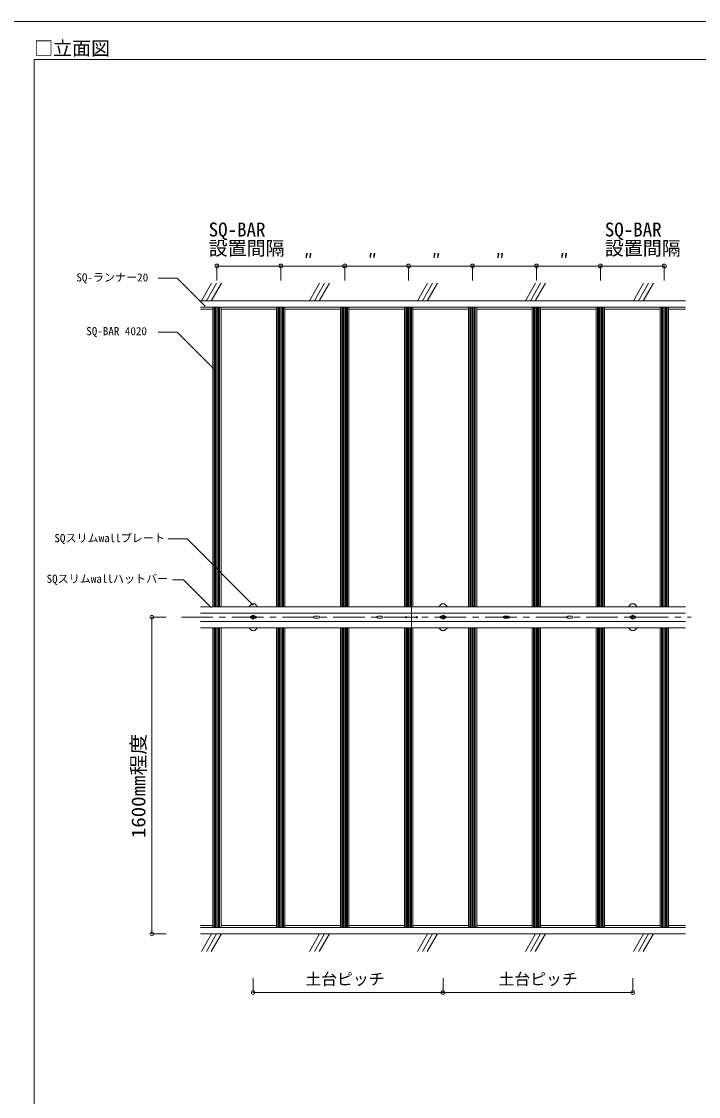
# Model space of a CAD drawing. Units: millimetres on the paper, enlarged 8 times, with parts at other scales. Extents: x -1560 to 1560, y -1077 to 1060.
# Drawn here: x 0 to 856, y -298 to 1060 of the extents above; entities that cross this region are included whole.
import ezdxf
from ezdxf.enums import TextEntityAlignment as Align

# ---------------------------------------------------------------- set-up
doc = ezdxf.new("R2010")
doc.units = ezdxf.units.MM
doc.header["$LTSCALE"] = 8
doc.header["$PDMODE"] = 32
doc.header["$PDSIZE"] = 4.8
doc.linetypes.add('CHAIN1', pattern=[8, 5, -1, 1, -1])
for name, color, linetype, lineweight in [('6-0_中心線', 4, 'CHAIN1', 9), ('6-1_吊り材', 7, 'Continuous', 18), ('6-2_野縁受け', 3, 'Continuous', 18), ('6-4_ブレース・補強材', 4, 'Continuous', 9), ('6-5_寸法', 4, 'Continuous', 9), ('6-6_文字', 7, 'Continuous', 18), ('7-5_寸法', 3, 'Continuous', 18), ('F-3_野縁', 3, 'Continuous', 18)]:
    doc.layers.add(name, color=color, linetype=linetype, lineweight=lineweight)
doc.layers.add('F-6_文字', color=7, linetype='Continuous')
doc.styles.add('ＭＳ ゴシック', font='')
doc.styles.get('ＭＳ ゴシック').set_extended_font_data('MS Gothic')

msp = doc.modelspace()

# ---------------------------------------------------------------- linework, layer by layer
at = {"layer": '6-0_中心線'}
msp.add_line((202.127, 307.229), (846.512, 307.229), dxfattribs=at)
at = {"layer": '6-1_吊り材'}
for p, q in [((226.348, 707.229), (839.682, 707.229)), ((241.813, 699.229), (241.813, 320.563)), ((252.346, 699.229), (252.346, 320.563)), ((322.613, 699.229), (322.613, 320.563)), ((333.146, 699.229), (333.146, 320.563)), ((403.413, 699.229), (403.413, 320.563)), ((413.946, 699.229), (413.946, 320.563)), ((484.213, 699.229), (484.213, 320.563)), ((494.746, 699.229), (494.746, 320.563)), ((565.013, 699.229), (565.013, 320.563)), ((575.546, 699.229), (575.546, 320.563)), ((645.813, 699.229), (645.813, 320.563)), ((656.346, 699.229), (656.346, 320.563)), ((726.613, 699.229), (726.613, 320.563)), ((737.146, 699.229), (737.146, 320.563)), ((807.413, 699.229), (807.413, 320.563)), ((817.946, 699.229), (817.946, 320.563)), ((226.348, 320.563), (839.682, 320.563)), ((226.348, 312.563), (839.682, 312.563)), ((493.015, 320.563), (493.015, 293.896)), ((226.348, 301.896), (839.682, 301.896)), ((290.348, 308.563), (290.791, 308.563)), ((290.348, 305.896), (290.791, 305.896)), ((290.748, 308.538), (293.015, 309.847)), ((290.748, 305.921), (290.748, 308.538)), ((290.748, 305.921), (293.015, 304.612)), ((295.282, 305.921), (293.015, 304.612)), ((295.239, 308.563), (295.682, 308.563)), ((295.239, 305.896), (295.682, 305.896)), ((370.348, 308.563), (375.682, 308.563)), ((370.348, 305.896), (375.682, 305.896)), ((450.348, 308.563), (455.682, 308.563)), ((450.348, 305.896), (455.682, 305.896)), ((530.348, 308.563), (530.791, 308.563)), ((530.348, 305.896), (530.791, 305.896)), ((530.748, 308.538), (533.015, 309.847)), ((530.748, 305.921), (530.748, 308.538)), ((530.748, 305.921), (533.015, 304.612)), ((535.282, 305.921), (533.015, 304.612)), ((535.239, 308.563), (535.682, 308.563)), ((535.239, 305.896), (535.682, 305.896)), ((610.348, 308.563), (615.682, 308.563)), ((610.348, 305.896), (615.682, 305.896)), ((690.348, 308.563), (695.682, 308.563)), ((690.348, 305.896), (695.682, 305.896)), ((770.348, 308.563), (770.791, 308.563)), ((770.348, 305.896), (770.791, 305.896)), ((770.748, 308.538), (773.015, 309.847)), ((770.748, 305.921), (770.748, 308.538)), ((770.748, 305.921), (773.015, 304.612)), ((775.282, 305.921), (773.015, 304.612)), ((775.239, 308.563), (775.682, 308.563)), ((775.239, 305.896), (775.682, 305.896)), ((226.348, 293.896), (839.682, 293.896)), ((241.813, 293.896), (241.813, -84.771)), ((252.346, 293.896), (252.346, -84.588)), ((322.613, 293.896), (322.613, -84.771)), ((333.146, 293.896), (333.146, -84.588)), ((403.413, 293.896), (403.413, -84.771)), ((413.946, 293.896), (413.946, -84.588)), ((484.213, 293.896), (484.213, -84.771)), ((494.746, 293.896), (494.746, -84.588)), ((565.013, 293.896), (565.013, -84.771)), ((575.546, 293.896), (575.546, -84.588)), ((645.813, 293.896), (645.813, -84.771)), ((656.346, 293.896), (656.346, -84.588)), ((726.613, 293.896), (726.613, -84.771)), ((737.146, 293.896), (737.146, -84.588)), ((807.413, 293.896), (807.413, -84.771)), ((817.946, 293.896), (817.946, -84.588)), ((226.348, -92.771), (839.682, -92.771))]:
    msp.add_line(p, q, dxfattribs=at)
for points in [[(295.282, 305.921), (295.282, 308.538), (293.015, 309.847)], [(535.282, 305.921), (535.282, 308.538), (533.015, 309.847)], [(775.282, 305.921), (775.282, 308.538), (773.015, 309.847)]]:
    msp.add_lwpolyline(points, dxfattribs=at)
for centre in [(293.015, 307.229), (533.015, 307.229), (773.015, 307.229)]:
    msp.add_circle(centre, 1.03, dxfattribs=at)
for centre, start, end in [((290.348, 307.229), 90, 270), ((295.682, 307.229), 270, 90), ((370.348, 307.229), 90, 270), ((375.682, 307.229), 270, 90), ((450.348, 307.229), 90, 270), ((455.682, 307.229), 270, 90), ((530.348, 307.229), 90, 270), ((535.682, 307.229), 270, 90), ((610.348, 307.229), 90, 270), ((615.682, 307.229), 270, 90), ((690.348, 307.229), 90, 270), ((695.682, 307.229), 270, 90), ((770.348, 307.229), 90, 270), ((775.682, 307.229), 270, 90)]:
    msp.add_arc(centre, 1.333, start, end, dxfattribs=at)
at = {"layer": '6-2_野縁受け'}
for p, q in [((226.348, 699.229), (839.682, 699.229)), ((226.348, 696.563), (241.813, 696.563)), ((243.492, 699.229), (243.492, 320.563)), ((244.467, 699.229), (244.467, 320.563)), ((245.442, 699.229), (245.442, 320.563)), ((247.013, 699.229), (247.013, 320.563)), ((248.583, 699.229), (248.583, 320.563)), ((249.558, 699.229), (249.558, 320.563)), ((250.534, 699.229), (250.534, 320.563)), ((252.346, 696.563), (322.613, 696.563)), ((324.292, 699.229), (324.292, 320.563)), ((325.267, 699.229), (325.267, 320.563)), ((326.242, 699.229), (326.242, 320.563)), ((327.813, 699.229), (327.813, 320.563)), ((329.383, 699.229), (329.383, 320.563)), ((330.358, 699.229), (330.358, 320.563)), ((331.334, 699.229), (331.334, 320.563)), ((333.146, 696.563), (403.413, 696.563)), ((405.092, 699.229), (405.092, 320.563)), ((406.067, 699.229), (406.067, 320.563)), ((407.042, 699.229), (407.042, 320.563)), ((408.613, 699.229), (408.613, 320.563)), ((410.183, 699.229), (410.183, 320.563)), ((411.158, 699.229), (411.158, 320.563)), ((412.134, 699.229), (412.134, 320.563)), ((413.946, 696.563), (484.213, 696.563)), ((485.892, 699.229), (485.892, 320.563)), ((486.867, 699.229), (486.867, 320.563)), ((487.842, 699.229), (487.842, 320.563)), ((489.413, 699.229), (489.413, 320.563)), ((490.983, 699.229), (490.983, 320.563)), ((491.958, 699.229), (491.958, 320.563)), ((492.934, 699.229), (492.934, 320.563)), ((494.746, 696.563), (565.013, 696.563)), ((566.692, 699.229), (566.692, 320.563)), ((567.667, 699.229), (567.667, 320.563)), ((568.642, 699.229), (568.642, 320.563)), ((570.213, 699.229), (570.213, 320.563)), ((571.783, 699.229), (571.783, 320.563)), ((572.758, 699.229), (572.758, 320.563)), ((573.734, 699.229), (573.734, 320.563)), ((575.546, 696.563), (645.813, 696.563)), ((647.492, 699.229), (647.492, 320.563)), ((648.467, 699.229), (648.467, 320.563)), ((649.442, 699.229), (649.442, 320.563)), ((651.013, 699.229), (651.013, 320.563)), ((652.583, 699.229), (652.583, 320.563)), ((653.558, 699.229), (653.558, 320.563)), ((654.534, 699.229), (654.534, 320.563)), ((656.346, 696.563), (726.613, 696.563)), ((728.292, 699.229), (728.292, 320.563)), ((729.267, 699.229), (729.267, 320.563)), ((730.242, 699.229), (730.242, 320.563)), ((731.813, 699.229), (731.813, 320.563)), ((733.383, 699.229), (733.383, 320.563)), ((734.358, 699.229), (734.358, 320.563)), ((735.334, 699.229), (735.334, 320.563)), ((737.146, 696.563), (807.413, 696.563)), ((809.092, 699.229), (809.092, 320.563)), ((810.067, 699.229), (810.067, 320.563)), ((811.042, 699.229), (811.042, 320.563)), ((812.613, 699.229), (812.613, 320.563)), ((814.183, 699.229), (814.183, 320.563)), ((815.158, 699.229), (815.158, 320.563)), ((816.134, 699.229), (816.134, 320.563)), ((817.946, 696.563), (839.682, 696.563)), ((243.492, 293.896), (243.492, -84.588)), ((244.467, 293.896), (244.467, -84.771)), ((245.442, 293.896), (245.442, -84.771)), ((247.013, 293.896), (247.013, -84.771)), ((248.583, 293.896), (248.583, -84.771)), ((249.558, 293.896), (249.558, -84.771)), ((250.534, 293.896), (250.534, -84.588)), ((324.292, 293.896), (324.292, -84.588)), ((325.267, 293.896), (325.267, -84.771)), ((326.242, 293.896), (326.242, -84.771)), ((327.813, 293.896), (327.813, -84.771)), ((329.383, 293.896), (329.383, -84.771)), ((330.358, 293.896), (330.358, -84.771)), ((331.334, 293.896), (331.334, -84.588)), ((405.092, 293.896), (405.092, -84.588)), ((406.067, 293.896), (406.067, -84.771)), ((407.042, 293.896), (407.042, -84.771)), ((408.613, 293.896), (408.613, -84.771)), ((410.183, 293.896), (410.183, -84.771)), ((411.158, 293.896), (411.158, -84.771)), ((412.134, 293.896), (412.134, -84.588)), ((485.892, 293.896), (485.892, -84.588)), ((486.867, 293.896), (486.867, -84.771)), ((487.842, 293.896), (487.842, -84.771)), ((489.413, 293.896), (489.413, -84.771)), ((490.983, 293.896), (490.983, -84.771)), ((491.958, 293.896), (491.958, -84.771)), ((492.934, 293.896), (492.934, -84.588)), ((566.692, 293.896), (566.692, -84.588)), ((567.667, 293.896), (567.667, -84.771)), ((568.642, 293.896), (568.642, -84.771)), ((570.213, 293.896), (570.213, -84.771)), ((571.783, 293.896), (571.783, -84.771)), ((572.758, 293.896), (572.758, -84.771)), ((573.734, 293.896), (573.734, -84.588)), ((647.492, 293.896), (647.492, -84.588)), ((648.467, 293.896), (648.467, -84.771)), ((649.442, 293.896), (649.442, -84.771)), ((651.013, 293.896), (651.013, -84.771)), ((652.583, 293.896), (652.583, -84.771)), ((653.558, 293.896), (653.558, -84.771)), ((654.534, 293.896), (654.534, -84.588)), ((728.292, 293.896), (728.292, -84.588)), ((729.267, 293.896), (729.267, -84.771)), ((730.242, 293.896), (730.242, -84.771)), ((731.813, 293.896), (731.813, -84.771)), ((733.383, 293.896), (733.383, -84.771)), ((734.358, 293.896), (734.358, -84.771)), ((735.334, 293.896), (735.334, -84.588)), ((809.092, 293.896), (809.092, -84.588)), ((810.067, 293.896), (810.067, -84.771)), ((811.042, 293.896), (811.042, -84.771)), ((812.613, 293.896), (812.613, -84.771)), ((814.183, 293.896), (814.183, -84.771)), ((815.158, 293.896), (815.158, -84.771)), ((816.134, 293.896), (816.134, -84.588)), ((226.348, -82.104), (241.813, -82.104)), ((226.348, -84.771), (839.682, -84.771)), ((252.346, -82.104), (322.613, -82.104)), ((333.146, -82.104), (403.413, -82.104)), ((413.946, -82.104), (484.213, -82.104)), ((494.746, -82.104), (565.013, -82.104)), ((575.546, -82.104), (645.813, -82.104)), ((656.346, -82.104), (726.613, -82.104)), ((737.146, -82.104), (807.413, -82.104)), ((817.946, -82.104), (839.682, -82.104))]:
    msp.add_line(p, q, dxfattribs=at)
for centre, radius in [((293.015, 307.229), 2.267), ((293.015, 307.229), 1.27), ((533.015, 307.229), 2.267), ((533.015, 307.229), 1.27), ((773.015, 307.229), 2.267), ((773.015, 307.229), 1.27)]:
    msp.add_circle(centre, radius, dxfattribs=at)
at = {"layer": '6-4_ブレース・補強材'}
for p, q in [((240.418, 729.468), (227.578, 707.229)), ((246.576, 729.468), (233.737, 707.229)), ((252.735, 729.468), (239.895, 707.229)), ((376.955, 729.468), (364.116, 707.229)), ((383.114, 729.468), (370.274, 707.229)), ((389.272, 729.468), (376.433, 707.229)), ((513.493, 729.468), (500.653, 707.229)), ((519.651, 729.468), (506.812, 707.229)), ((525.81, 729.468), (512.97, 707.229)), ((650.03, 729.468), (637.191, 707.229)), ((656.189, 729.468), (643.349, 707.229)), ((662.347, 729.468), (649.508, 707.229)), ((786.568, 729.468), (773.728, 707.229)), ((792.726, 729.468), (779.887, 707.229)), ((798.885, 729.468), (786.045, 707.229)), ((240.418, -92.771), (227.578, -115.009)), ((246.576, -92.771), (233.737, -115.009)), ((252.735, -92.771), (239.895, -115.009)), ((376.955, -92.771), (364.116, -115.009)), ((383.114, -92.771), (370.274, -115.009)), ((389.272, -92.771), (376.433, -115.009)), ((513.493, -92.771), (500.653, -115.009)), ((519.651, -92.771), (506.812, -115.009)), ((525.81, -92.771), (512.97, -115.009)), ((650.03, -92.771), (637.191, -115.009)), ((656.189, -92.771), (643.349, -115.009)), ((662.347, -92.771), (649.508, -115.009)), ((786.568, -92.771), (773.728, -115.009)), ((792.726, -92.771), (779.887, -115.009)), ((798.885, -92.771), (786.045, -115.009))]:
    msp.add_line(p, q, dxfattribs=at)
at = {"layer": '6-5_寸法'}
for p, q in [((247.079, 751.013), (327.879, 751.013)), ((247.079, 751.013), (247.079, 732.74)), ((327.879, 751.013), (327.879, 732.74)), ((327.879, 751.013), (408.679, 751.013)), ((408.679, 751.013), (408.679, 732.74)), ((408.679, 751.013), (489.479, 751.013)), ((489.479, 751.013), (489.479, 732.74)), ((489.479, 751.013), (570.279, 751.013)), ((570.279, 751.013), (570.279, 732.74)), ((570.279, 751.013), (651.079, 751.013)), ((651.079, 751.013), (651.079, 732.74)), ((651.079, 751.013), (731.879, 751.013)), ((731.879, 751.013), (812.679, 751.013)), ((731.879, 751.013), (731.879, 732.74)), ((812.679, 751.013), (812.679, 732.74)), ((164.75, 307.229), (183.023, 307.229)), ((164.75, -92.771), (164.75, 307.229)), ((164.75, -92.771), (183.023, -92.771)), ((164.75, -92.771), (183.023, -92.771)), ((293.015, -167.032), (293.015, -148.759)), ((533.015, -167.032), (533.015, -148.759)), ((533.015, -167.032), (533.015, -148.759)), ((773.015, -167.032), (773.015, -148.759)), ((773.015, -167.032), (773.015, -148.759)), ((773.015, -167.032), (293.015, -167.032))]:
    msp.add_line(p, q, dxfattribs=at)
at = {"layer": '6-5_寸法', "color": 3}
for p in [(247.079, 751.013), (327.879, 751.013), (408.679, 751.013), (489.479, 751.013), (570.279, 751.013), (651.079, 751.013), (731.879, 751.013), (812.679, 751.013), (164.75, 307.229), (164.75, -92.771), (293.015, -167.032), (533.015, -167.032), (773.015, -167.032)]:
    msp.add_point(p, dxfattribs=at)
at = {"layer": '6-6_文字'}
for p, q in [((196.945, 667.658), (173.008, 667.658)), ((243.371, 621.232), (196.945, 667.658)), ((209.309, 406.147), (185.372, 406.147)), ((292.931, 322.526), (209.309, 406.147)), ((204.718, 354.709), (191.026, 354.709)), ((239.91, 319.517), (204.718, 354.709)), ((291.015, 324.086), (287.492, 320.563)), ((291.015, 324.086), (295.015, 324.086)), ((298.538, 320.563), (295.015, 324.086)), ((531.015, 324.086), (527.492, 320.563)), ((531.015, 324.086), (535.015, 324.086)), ((538.538, 320.563), (535.015, 324.086)), ((771.015, 324.086), (767.492, 320.563)), ((771.015, 324.086), (775.015, 324.086)), ((778.538, 320.563), (775.015, 324.086)), ((287.492, 293.896), (291.015, 290.373)), ((527.492, 293.896), (531.015, 290.373)), ((767.492, 293.896), (771.015, 290.373))]:
    msp.add_line(p, q, dxfattribs=at)
for points in [[(232.137, 700.354), (196.945, 735.545), (173.008, 735.545)], [(291.015, 290.373), (295.015, 290.373), (298.538, 293.896)], [(531.015, 290.373), (535.015, 290.373), (538.538, 293.896)], [(771.015, 290.373), (775.015, 290.373), (778.538, 293.896)]]:
    msp.add_lwpolyline(points, dxfattribs=at)
at = {"layer": '7-5_寸法'}
for p, q in [((485.888, 307.329), (486.148, 307.329)), ((485.888, 307.329), (485.888, 307.129)), ((485.888, 307.129), (486.148, 307.129)), ((486.248, 307.689), (486.448, 307.689)), ((486.248, 307.689), (486.248, 307.429)), ((486.248, 307.029), (486.248, 306.769)), ((486.248, 306.769), (486.448, 306.769)), ((486.448, 307.689), (486.448, 307.429)), ((486.448, 307.029), (486.448, 306.769)), ((486.548, 307.329), (486.808, 307.329)), ((486.548, 307.129), (486.808, 307.129)), ((486.808, 307.329), (486.808, 307.129)), ((499.222, 307.329), (499.482, 307.329)), ((499.222, 307.329), (499.222, 307.129)), ((499.222, 307.129), (499.482, 307.129)), ((499.582, 307.689), (499.782, 307.689)), ((499.582, 307.689), (499.582, 307.429)), ((499.582, 307.029), (499.582, 306.769)), ((499.582, 306.769), (499.782, 306.769)), ((499.782, 307.689), (499.782, 307.429)), ((499.782, 307.029), (499.782, 306.769)), ((499.882, 307.329), (500.142, 307.329)), ((499.882, 307.129), (500.142, 307.129)), ((500.142, 307.329), (500.142, 307.129))]:
    msp.add_line(p, q, dxfattribs=at)
for centre in [(486.348, 307.229), (499.682, 307.229)]:
    msp.add_circle(centre, 0.8, dxfattribs=at)
for centre, start, end in [((486.148, 307.429), 270, 0), ((486.148, 307.029), 0, 90), ((486.548, 307.429), 180, 270), ((486.548, 307.029), 90, 180), ((499.482, 307.429), 270, 0), ((499.482, 307.029), 0, 90), ((499.882, 307.429), 180, 270), ((499.882, 307.029), 90, 180)]:
    msp.add_arc(centre, 0.1, start, end, dxfattribs=at)
at = {"layer": 'F-3_野縁'}
for p, q in [((-1560, 1060), (1560, 1060)), ((1528, 1012), (16, 1012)), ((16, 1012), (16, -398))]:
    msp.add_line(p, q, dxfattribs=at)

# ---------------------------------------------------------------- texts
at = {"layer": '6-5_寸法', "color": 7, "style": 'ＭＳ ゴシック'}
for s, height, p in [('SQ-BAR', 17.6, (236.631, 783.039)), ('SQ-BAR', 17.6, (737.485, 783.039)), ('設置間隔', 17.6, (236.631, 759.391)), ('設置間隔', 17.6, (737.485, 759.391)), ('″', 17.6, (356.985, 743.777)), ('″', 17.6, (437.785, 743.777)), ('″', 17.6, (518.585, 743.777)), ('″', 17.6, (599.385, 743.777)), ('″', 17.6, (680.185, 743.777)), ('土台ピッチ', 14.66, (359.034, -161.729)), ('土台ピッチ', 14.66, (603.164, -161.729))]:
    msp.add_text(s, height=height, dxfattribs=at).set_placement(p, align=Align.BOTTOM_LEFT)
at = {"layer": '6-5_寸法', "color": 7, "style": 'ＭＳ ゴシック', "width": 1.1}
msp.add_text('1600㎜程度', height=17.6, rotation=90, dxfattribs=at).set_placement((161.887, 28.151), align=Align.BOTTOM_LEFT)
at = {"layer": '6-6_文字', "style": 'ＭＳ ゴシック'}
for s, p in [('SQ-ランナー20', (69.375, 728.437)), ('SQ-BAR 4020', (81.864, 660.55)), ('SQスリムwallプレート', (41.607, 399.039)), ('SQスリムwallハットバー', (31.728, 347.601))]:
    msp.add_text(s, height=10.26, dxfattribs=at).set_placement(p, align=Align.BOTTOM_LEFT)
at = {"layer": 'F-6_文字', "style": 'ＭＳ ゴシック'}
msp.add_text('□立面図', height=17.6, dxfattribs=at).set_placement((16, 1012), align=Align.BOTTOM_LEFT)

doc.saveas('drawing.dxf')
